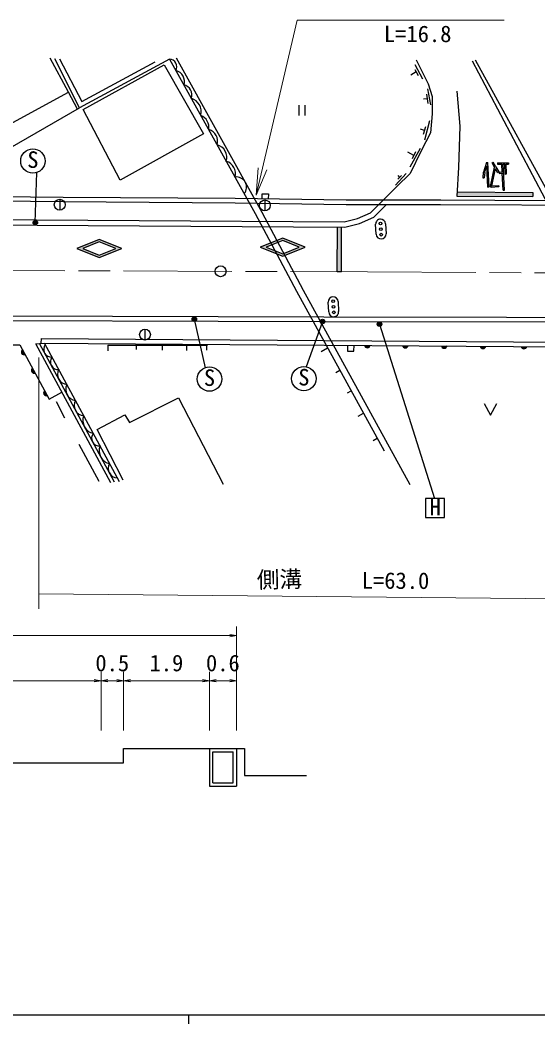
# Model space of a CAD drawing. Units: millimetres at full size, sheet at 1:1000, with parts at other scales. Extents: x 40000 to 680000, y 20000 to 380000.
# Drawn here: x 249324 to 306692, y 204000 to 315096 of the extents above; entities that cross this region are included whole.
import ezdxf
from ezdxf.enums import TextEntityAlignment as Align

# ---------------------------------------------------------------- set-up
doc = ezdxf.new("R2010")
doc.units = ezdxf.units.MM
doc.header["$LTSCALE"] = 1000
doc.linetypes.add('CHAIN', pattern=[18.5, 12, -1.5, 3.5, -1.5])
for name, color, linetype, lineweight in [('M-BGD', 7, 'Continuous', 25), ('M-BGD-EXST', 7, 'Continuous', 25), ('M-BMK', 2, 'CHAIN', 13), ('M-BMK-SRVR', 3, 'Continuous', 25), ('M-STR-HTXT', 7, 'Continuous', 13), ('M-STR-STRC', 7, 'Continuous', 25), ('M-TTL-BAND', 7, 'Continuous', 25)]:
    doc.layers.add(name, color=color, linetype=linetype, lineweight=lineweight)
doc.styles.add('ＭＳ ゴシック', font='')
doc.styles.get('ＭＳ ゴシック').set_extended_font_data('MS Gothic')

# ---------------------------------------------------------------- blocks, each defined once
blk = doc.blocks.new('open_arrow')
at = {"color": 0, "linetype": 'Continuous', "lineweight": -2}
blk.add_lwpolyline([(7.5, 1.25), (0, 0), (7.5, -1.25)], dxfattribs=at)

msp = doc.modelspace()

# ---------------------------------------------------------------- hatches: boundary and pattern name
at = {"layer": 'M-BGD'}
for points in [[(287492, 279101, 0.84072), (288118, 279097)], [(291697, 279071, 0.84072), (292323, 279067)], [(295994, 279041, 0.84072), (296620, 279036)], [(300300, 279010, 0.84072), (300926, 279006)], [(304820, 278978, 0.84072), (305446, 278973)], [(249584, 278622, 0.84072), (249883, 278073)], [(250697, 276580, 0.84072), (250997, 276030)], [(252054, 274093, 0.84072), (252353, 273544)]]:
    msp.add_hatch(color=256, dxfattribs=at).paths.add_polyline_path(points)
at = {"layer": 'M-BGD-EXST'}
for points in [[(251265, 292677, 1), (250765, 292677, 1)], [(268872, 281996, 1), (268372, 281996, 1)], [(283074, 281742, 1), (282574, 281742, 1)], [(289395, 281446, 1), (288895, 281446, 1)]]:
    msp.add_hatch(color=256, dxfattribs=at).paths.add_polyline_path(points)
at = {"layer": 'M-STR-STRC'}
for points in [[(301275, 296625), (301151, 299327), (301005, 299348), (300645, 298268), (300592, 297651), (300741, 297639), (300791, 298229), (301020, 298917), (301125, 296618)], [(302350, 296651), (302337, 296800), (301591, 296737), (302007, 298621), (302223, 298240), (302353, 298313), (301737, 299378), (301608, 299302), (301896, 298815), (301423, 296669), (301503, 296579)], [(302829, 296274), (302978, 296281), (302838, 299145), (303023, 299148), (303068, 298057), (303218, 298064), (303173, 299150), (303432, 299153), (303430, 299303), (302215, 299287), (302217, 299137), (302688, 299143), (302730, 298294), (302389, 298279), (302395, 298130), (302737, 298144)], [(306137, 296006), (297748, 296072), (297722, 295624), (306134, 295556)], [(284945, 292176), (284495, 292179), (284464, 287280), (284914, 287277)]]:
    msp.add_hatch(color=256, dxfattribs=at).paths.add_polyline_path(points)
h = msp.add_hatch(color=256, dxfattribs=at)
h.paths.add_polyline_path([(258096, 288807), (260596, 289807), (258096, 290807), (255596, 289807)])
h.paths.add_polyline_path([(256269, 289807), (258096, 290537), (259923, 289807), (258096, 289076)], flags=16)
h = msp.add_hatch(color=256, dxfattribs=at)
h.paths.add_polyline_path([(278423, 288970), (280923, 289970), (278423, 290970), (275923, 289970)])
h.paths.add_polyline_path([(276596, 289970), (278423, 290701), (280250, 289970), (278423, 289239)], flags=16)

# ---------------------------------------------------------------- linework, layer by layer
at = {"layer": 'M-BGD'}
for p, q in [((293052, 310171), (293914, 308575)), ((307874, 294595), (299436, 310541)), ((293200, 309357), (292602, 309014)), ((293047, 309623), (293420, 308975)), ((255688, 305246), (254694, 307124)), ((294343, 306898), (294497, 305866)), ((294458, 307474), (294804, 305701)), ((280213, 305666), (280213, 304548)), ((280880, 305666), (280880, 304548)), ((294420, 306382), (294008, 306327)), ((294250, 303296), (293989, 302427)), ((294684, 303931), (294125, 301808)), ((294119, 302861), (293679, 303013)), ((292928, 300120), (292283, 300469)), ((293636, 300881), (292512, 298818)), ((293113, 300503), (292743, 299736)), ((290896, 296836), (292102, 298106)), ((291170, 297488), (291596, 297887)), ((291383, 297687), (291203, 297899)), ((253719, 295259), (253719, 294059)), ((276441, 295188), (276441, 293988)), ((263164, 280881), (263164, 279681)), ((259388, 263900), (251077, 279269)), ((259782, 263941), (251472, 279310)), ((251644, 279856), (251640, 279356)), ((251640, 279356), (314534, 278909)), ((251644, 279856), (314537, 279409)), ((260335, 263985), (252024, 279353)), ((259040, 279105), (270083, 279105)), ((259040, 279105), (259040, 278501)), ((262238, 278639), (262238, 279105)), ((265109, 278576), (265109, 279105)), ((267792, 278526), (267792, 279105)), ((270008, 278576), (270008, 279105)), ((282664, 278416), (283394, 278817)), ((284291, 276100), (284749, 276352)), ((285582, 273849), (285999, 274078)), ((253309, 272870), (254258, 271059)), ((286762, 271266), (287363, 271596)), ((255846, 268153), (258068, 264050)), ((288430, 268582), (288883, 268831)), ((260794, 232905), (260794, 234477)), ((260794, 234477), (274178, 234477)), ((270294, 234477), (270294, 230313)), ((273294, 234477), (273294, 230313)), ((274178, 234477), (274178, 231476)), ((270669, 234102), (272919, 234102)), ((270669, 230688), (270669, 234102)), ((272919, 230688), (272919, 234102)), ((205794, 232905), (260794, 232905)), ((274178, 231476), (281041, 231476)), ((270294, 230313), (273294, 230313)), ((270669, 230688), (272919, 230688))]:
    msp.add_line(p, q, dxfattribs=at)
for points in [[(244099, 310848), (248132, 303536), (254694, 307124), (252668, 310868)], [(265880, 310788), (255922, 305380), (253168, 310789)], [(253681, 310802), (256178, 306071), (264279, 310488)], [(265880, 310788), (275372, 293700), (279950, 285085), (289666, 267406)], [(266619, 310925), (276111, 293838), (280689, 285222), (292516, 263702)], [(293195, 310693), (294535, 308037), (294970, 306630), (294993, 304728), (294775, 302621), (293767, 300626), (292530, 298117), (291052, 296660), (289025, 294649)], [(299730, 310702), (309138, 293585), (309056, 293294)], [(247931, 303900), (247071, 303400), (248244, 300969), (255922, 305380)], [(407209, 294471), (395412, 294562), (379260, 294800), (367808, 294889), (340079, 294901), (313868, 295066), (295917, 295153), (285450, 295148), (273163, 295350), (254111, 295477), (243221, 295587)], [(276140, 295301), (276140, 295866), (276835, 295866), (276825, 295289)], [(131797, 293537), (148743, 293569), (165690, 293452), (217050, 293209), (285214, 292775), (286718, 293141), (288151, 293777), (289025, 294649)], [(131972, 292938), (148742, 292969), (165687, 292852), (217047, 292609), (285285, 292174), (286912, 292571), (288496, 293274), (289874, 294650)], [(406572, 293976), (395406, 294062), (379255, 294300), (367806, 294389), (340077, 294401), (313865, 294566), (295916, 294653), (285446, 294648), (273157, 294850), (254107, 294977), (243216, 295087)], [(136233, 282954), (146143, 282980), (162280, 282876), (178989, 282889), (200535, 282721), (236099, 282385), (282975, 282241), (323462, 282188), (356075, 281916), (392565, 281699), (434792, 281482), (464005, 281365), (492284, 281253), (536435, 280860), (571868, 280589)], [(136401, 282454), (146142, 282480), (162278, 282376), (178987, 282389), (200530, 282221), (236096, 281885), (282974, 281741), (323459, 281688), (356071, 281416), (392563, 281199), (434790, 280982), (464003, 280865), (492281, 280753), (536430, 280360), (571863, 280089)], [(248577, 279166), (249284, 279171), (252565, 273156), (253970, 273920)], [(251077, 279269), (251472, 279310), (251640, 279356)], [(285587, 279115), (285587, 278453), (286315, 278453), (286319, 279109)], [(260732, 264181), (257865, 269783), (260928, 271390), (261449, 270543), (266879, 273301), (271831, 263725)], [(300723, 272660), (301439, 271365), (302154, 272660)]]:
    msp.add_lwpolyline(points, dxfattribs=at)
msp.add_lwpolyline([(256315, 305214), (265295, 310133), (269643, 302515), (260396, 297366)], close=True, dxfattribs=at)
for centre in [(253719, 294659), (276441, 294588), (263164, 280281)]:
    msp.add_circle(centre, 600, dxfattribs=at)
for centre, radius, start, end in [((265816, 309916), 874, 332.30677, 85.79617), ((266286, 308297), 1251, 342.13746, 75.96548), ((267244, 306818), 1119, 340.11648, 77.98645), ((267836, 304950), 1558, 345.28225, 72.82069), ((268823, 303229), 1423, 349.51899, 68.58394), ((269930, 301714), 1289, 341.21867, 76.88426), ((270765, 299882), 1469, 343.29762, 74.80532), ((271784, 298109), 1405, 344.13108, 73.97185), ((273284, 296597), 1137, 320.62805, 97.47489), ((252809, 278659), 868, 142.89897, 273.90424), ((287805, 279153), 318, 189.4835, 349.70123), ((292010, 279124), 318, 189.4835, 349.70123), ((296307, 279093), 318, 189.4835, 349.70123), ((300613, 279062), 318, 189.4835, 349.70123), ((305133, 279030), 318, 189.4835, 349.70123), ((249781, 278374), 318, 128.49627, 288.714), ((253548, 277270), 858, 142.46107, 274.34213), ((250895, 276331), 318, 128.49627, 288.714), ((254592, 275877), 1116, 151.22748, 265.57573), ((255617, 274230), 1234, 154.32528, 262.47792), ((252251, 273844), 318, 128.49627, 288.714), ((256454, 272452), 1142, 150.9116, 265.89161), ((257752, 270794), 1474, 159.40925, 257.39395), ((258116, 268825), 866, 142.29787, 274.50534), ((259549, 267436), 1462, 158.95016, 257.85305), ((260130, 265468), 1039, 148.80793, 267.99528)]:
    msp.add_arc(centre, radius, start, end, dxfattribs=at)
at = {"layer": 'M-BGD-EXST'}
for p, q in [((251015, 292677), (251197, 298225)), ((268622, 281996), (269826, 276628)), ((282824, 281742), (281035, 276737)), ((289145, 281446), (295240, 262143)), ((296337, 262143), (294237, 262143)), ((294237, 262143), (294237, 260043)), ((296337, 260043), (296337, 262143)), ((294237, 260043), (296337, 260043))]:
    msp.add_line(p, q, dxfattribs=at)
for centre, radius in [((250743, 299496), 1350), ((251015, 292677), 250), ((268622, 281996), 250), ((282824, 281742), 250), ((289145, 281446), 250), ((270309, 275368), 1350), ((280760, 275415), 1350)]:
    msp.add_circle(centre, radius, dxfattribs=at)
at = {"layer": 'M-BMK'}
msp.add_lwpolyline([(72255, 279930), (76683, 280952), (87628, 283124), (97375, 284738), (101770, 285345), (110551, 286345), (119195, 287099), (129733, 287649), (139484, 287803), (159617, 287821), (170480, 287752), (183682, 287787), (206299, 287597), (242290, 287388), (287820, 287240), (330246, 286985), (363259, 286780), (400583, 286686), (446631, 286348), (487505, 286035), (507393, 285943), (542437, 285838), (571918, 285661)], dxfattribs=at)
at = {"layer": 'M-BMK-SRVR'}
msp.add_circle((271540, 287293), 600, dxfattribs=at)
at = {"layer": 'M-STR-HTXT'}
for p, q in [((251411, 249933), (251411, 277736)), ((251411, 251605), (314421, 250979)), ((273294, 236477), (273294, 247977)), ((193294, 246977), (273294, 246977)), ((258294, 236477), (258294, 242977)), ((258294, 236477), (258294, 242977)), ((260794, 236477), (260794, 242977)), ((260794, 236477), (260794, 242977)), ((270294, 236477), (270294, 242977)), ((270294, 236477), (270294, 242977)), ((273294, 236477), (273294, 242977)), ((233294, 241977), (258294, 241977)), ((258294, 241977), (260794, 241977)), ((260794, 241977), (270294, 241977)), ((270294, 241977), (273294, 241977))]:
    msp.add_line(p, q, dxfattribs=at)
msp.add_lwpolyline([(275495, 295709), (280028, 315096), (302937, 315096)], dxfattribs=at)
at = {"layer": 'M-STR-STRC'}
for p, q in [((301005, 299348), (300645, 298268)), ((300788, 298221), (301020, 298917)), ((301005, 299348), (301151, 299327)), ((301125, 296618), (301020, 298917)), ((301275, 296625), (301151, 299327)), ((301608, 299302), (301737, 299378)), ((301896, 298815), (301608, 299302)), ((302040, 298867), (301737, 299378)), ((302041, 298865), (302353, 298313)), ((302215, 299287), (303430, 299303)), ((302215, 299287), (302217, 299137)), ((302217, 299137), (302688, 299143)), ((302730, 298294), (302688, 299143)), ((302838, 299145), (303023, 299148)), ((302978, 296281), (302838, 299145)), ((303068, 298057), (303023, 299148)), ((303173, 299150), (303432, 299153)), ((303218, 298064), (303173, 299150)), ((303430, 299303), (303432, 299153)), ((300642, 298251), (300592, 297651)), ((300791, 298238), (300741, 297639)), ((301423, 296669), (301896, 298815)), ((301591, 296737), (302007, 298621)), ((302223, 298240), (302007, 298621)), ((302223, 298240), (302353, 298313)), ((302389, 298279), (302730, 298294)), ((302389, 298279), (302395, 298130)), ((302395, 298130), (302737, 298144)), ((302829, 296274), (302737, 298144)), ((303068, 298057), (303218, 298064)), ((300592, 297651), (300741, 297639)), ((301423, 296669), (301503, 296579)), ((302350, 296651), (301503, 296579)), ((301591, 296737), (302337, 296800)), ((302337, 296800), (302350, 296651)), ((297722, 295624), (306134, 295556)), ((297748, 296072), (306137, 296006)), ((301125, 296618), (301275, 296625)), ((302829, 296274), (302978, 296281)), ((306137, 296006), (306134, 295556)), ((288769, 291395), (288715, 292493)), ((289814, 292547), (289868, 291448)), ((284464, 287280), (284495, 292179)), ((284914, 287277), (284945, 292176)), ((284464, 287280), (284914, 287277)), ((283515, 282793), (283465, 283891)), ((284564, 283941), (284614, 282843))]:
    msp.add_line(p, q, dxfattribs=at)
msp.add_lwpolyline([(297716, 307235), (298028, 303343), (297903, 298785), (297722, 295624)], dxfattribs=at)
for points in [[(258096, 290807), (255596, 289807), (258096, 288807), (260596, 289807)], [(258096, 290537), (256269, 289807), (258096, 289076), (259923, 289807)], [(278423, 290970), (275923, 289970), (278423, 288970), (280923, 289970)], [(278423, 290701), (276596, 289970), (278423, 289239), (280250, 289970)]]:
    msp.add_lwpolyline(points, close=True, dxfattribs=at)
for centre in [(289256, 292586), (289286, 291966), (289316, 291347), (284017, 283991), (284045, 283372), (284073, 282752)]:
    msp.add_circle(centre, 150, dxfattribs=at)
for centre, start, end in [((289265, 292520), 92.79423, 182.79423), ((289265, 292520), 2.79423, 92.79423), ((289318, 291422), 182.79423, 272.79423), ((289318, 291422), 272.79423, 2.79423), ((284014, 283916), 92.60405, 182.60405), ((284014, 283916), 2.60405, 92.60405), ((284064, 282818), 182.60405, 272.60405), ((284064, 282818), 272.60405, 2.60405)]:
    msp.add_arc(centre, 550, start, end, dxfattribs=at)
at = {"layer": 'M-TTL-BAND'}
for p, q in [((40000, 205000), (579000, 205000)), ((268000, 205000), (268000, 204000))]:
    msp.add_line(p, q, dxfattribs=at)

# ---------------------------------------------------------------- block references
at = {"layer": 'M-STR-HTXT'}
for p, xscale, yscale, rotation in [((275495, 295709), 400, 400, 76.8), ((273294, 246977), 100, 100, 180), ((258294, 241977), 100, 100, 180), ((260794, 241977), 100, 100, 180), ((270294, 241977), 100, 100, 180), ((273294, 241977), 100, 100, 180)]:
    msp.add_blockref('open_arrow', p, dxfattribs=dict(at, xscale=xscale, yscale=yscale, rotation=rotation))
at = {"layer": 'M-STR-HTXT', "xscale": 100, "yscale": 100}
for p in [(258294, 241977), (260794, 241977), (270294, 241977)]:
    msp.add_blockref('open_arrow', p, dxfattribs=at)

# ---------------------------------------------------------------- texts
at = {"layer": 'M-BGD-EXST', "style": 'ＭＳ ゴシック'}
for p in [(250088, 298204), (269654, 274075), (280105, 274123)]:
    msp.add_text('S', height=1833, rotation=358.508, dxfattribs=at).set_placement(p, align=Align.BOTTOM_LEFT)
msp.add_text('H', height=1833, dxfattribs=at).set_placement((294690, 259735), align=Align.BOTTOM_LEFT)
at = {"layer": 'M-STR-HTXT', "style": 'ＭＳ ゴシック'}
for s, p in [('L=16.8', (289629, 312107)), ('0.5', (257669, 242477)), ('1.9', (263669, 242477)), ('0.6', (269919, 242477))]:
    msp.add_text(s, height=1833, dxfattribs=at).set_placement(p, align=Align.BOTTOM_LEFT)
for s, rotation, p in [('側溝', 1.386, (275591, 251677)), ('L=63.0', 359.773, (287168, 251616))]:
    msp.add_text(s, height=1833, rotation=rotation, dxfattribs=at).set_placement(p, align=Align.BOTTOM_LEFT)

doc.saveas('drawing.dxf')
